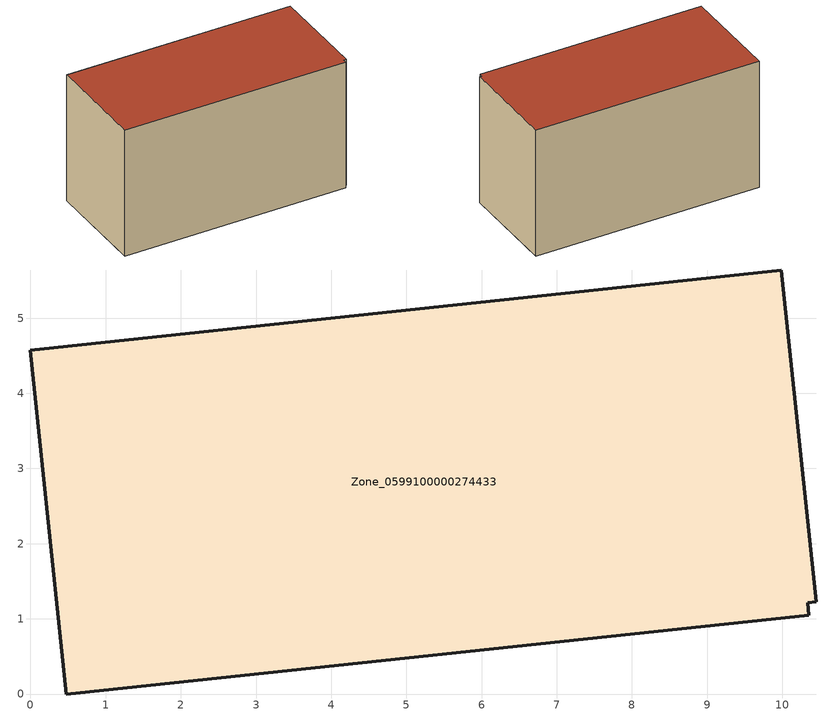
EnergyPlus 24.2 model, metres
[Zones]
Zone_0599100000274433
 floor ground (C_G): 10.45,1.23 10.34,1.21 10.35,1.05 0.48,0 0,4.57 9.99,5.64 z3.75
 wall outside (C_F): 10.45,1.23 9.99,5.64 0,4.57 0.48,0 10.35,1.05 10.34,1.21 10.45,1.23 z3.75:9.58
 roof outside (C_R): 10.34,1.21 10.45,1.23 9.99,5.64 0,4.57 0.48,0 10.35,1.05 z9.58
[BUILDING]
Pand.0599100000274433: North Axis=0; Terrain=City; Loads Convergence Tolerance Value=0.04; Temperature Convergence Tolerance Value=0.4; Solar Distribution=FullExterior; Maximum Number of Warmup Days=25; Minimum Number of Warmup Days=1
[Site:Location]
Rotterdam.The.Hague.AP_ZH_NLD Design_Conditions: Latitude=51.96; Longitude=4.45; Time Zone=1; Elevation=-4.5
[SITE:GROUNDTEMPERATURE:BUILDINGSURFACE]
18, 18, 18, 18, 18, 18, 18, 18, 18, 18, 18, 18
[MATERIAL] Thermal Absorptance=0.9; Solar Absorptance=0.7; Visible Absorptance=0.7
Name | Roughness | Thickness | Conductivity | Density | Specific Heat
G.TI.1946-1964 | MediumSmooth | 0.15 | 1 | 540 | 1210
F.TI.1946-1964 | Rough | 0.3 | 0.857143 | 1920 | 840
R.TI.1946-1964 | MediumRough | 0.2 | 0.277778 | 1500 | 1000
[CONSTRUCTION]
C_G: G.TI.1946-1964
C_F: F.TI.1946-1964
C_R: R.TI.1946-1964
[ZONE]
Zone_0599100000274433: Type=1; Multiplier=1; Ceiling Height=Autocalculate; Volume=Autocalculate; Floor Area=autocalculate; Part of Total Floor Area=Yes
[ZONEINFILTRATION:DESIGNFLOWRATE]
Infil_Zone_0599100000274433: Zone or ZoneList or Space or SpaceList=Zone_0599100000274433; Schedule=AlwaysOn; Design Flow Rate Calculation Method=Flow/Area; Flow Rate per Floor Area=0.003; Constant Term Coefficient=1; Temperature Term Coefficient=0; Velocity Term Coefficient=0; Velocity Squared Term Coefficient=0
[HVACTEMPLATE:ZONE:IDEALLOADSAIRSYSTEM]
Zone_0599100000274433: Maximum Heating Supply Air Temperature=50; Minimum Cooling Supply Air Temperature=13; Maximum Heating Supply Air Humidity Ratio=0.0156; Minimum Cooling Supply Air Humidity Ratio=0.0077; Heating Limit=NoLimit; Cooling Limit=NoLimit; Dehumidification Control Type=ConstantSensibleHeatRatio; Cooling Sensible Heat Ratio=0.7; Dehumidification Setpoint=60; Humidification Control Type=None; Humidification Setpoint=30; Outdoor Air Method=None; Outdoor Air Flow Rate per Person=0.00944; Outdoor Air Flow Rate per Zone Floor Area=0; Outdoor Air Flow Rate per Zone=0; Demand Controlled Ventilation Type=None; Outdoor Air Economizer Type=NoEconomizer; Heat Recovery Type=None; Sensible Heat Recovery Effectiveness=0.7; Latent Heat Recovery Effectiveness=0.65
[ZONECONTROL:THERMOSTAT]
ThermostatControl_Zone_0599100000274433: Zone or ZoneList=Zone_0599100000274433; Control Type Schedule=DualSetpointControlType; Control 1=Thermostat_Zone_0599100000274433; Temperature Difference Between Cutout And Setpoint=0
[THERMOSTATSETPOINT:DUALSETPOINT]
Thermostat_Zone_0599100000274433: Heating Setpoint Temperature Schedule=HeatingSetpoint_Zone_0599100000274433; Cooling Setpoint Temperature Schedule=CoolingSetpoint_Zone_0599100000274433
[SCHEDULE:COMPACT]
HeatingSetpoint_Zone_0599100000274433: Through: 12/31, For: AllDays, Until: 24:00, 21
CoolingSetpoint_Zone_0599100000274433: Through: 12/31, For: AllDays, Until: 24:00, 24
DualSetpointControlType: Through: 12/31, For: AllDays, Until: 24:00, 4
AlwaysOn: Through: 12/31, For: AllDays, Until: 24:00, 1
